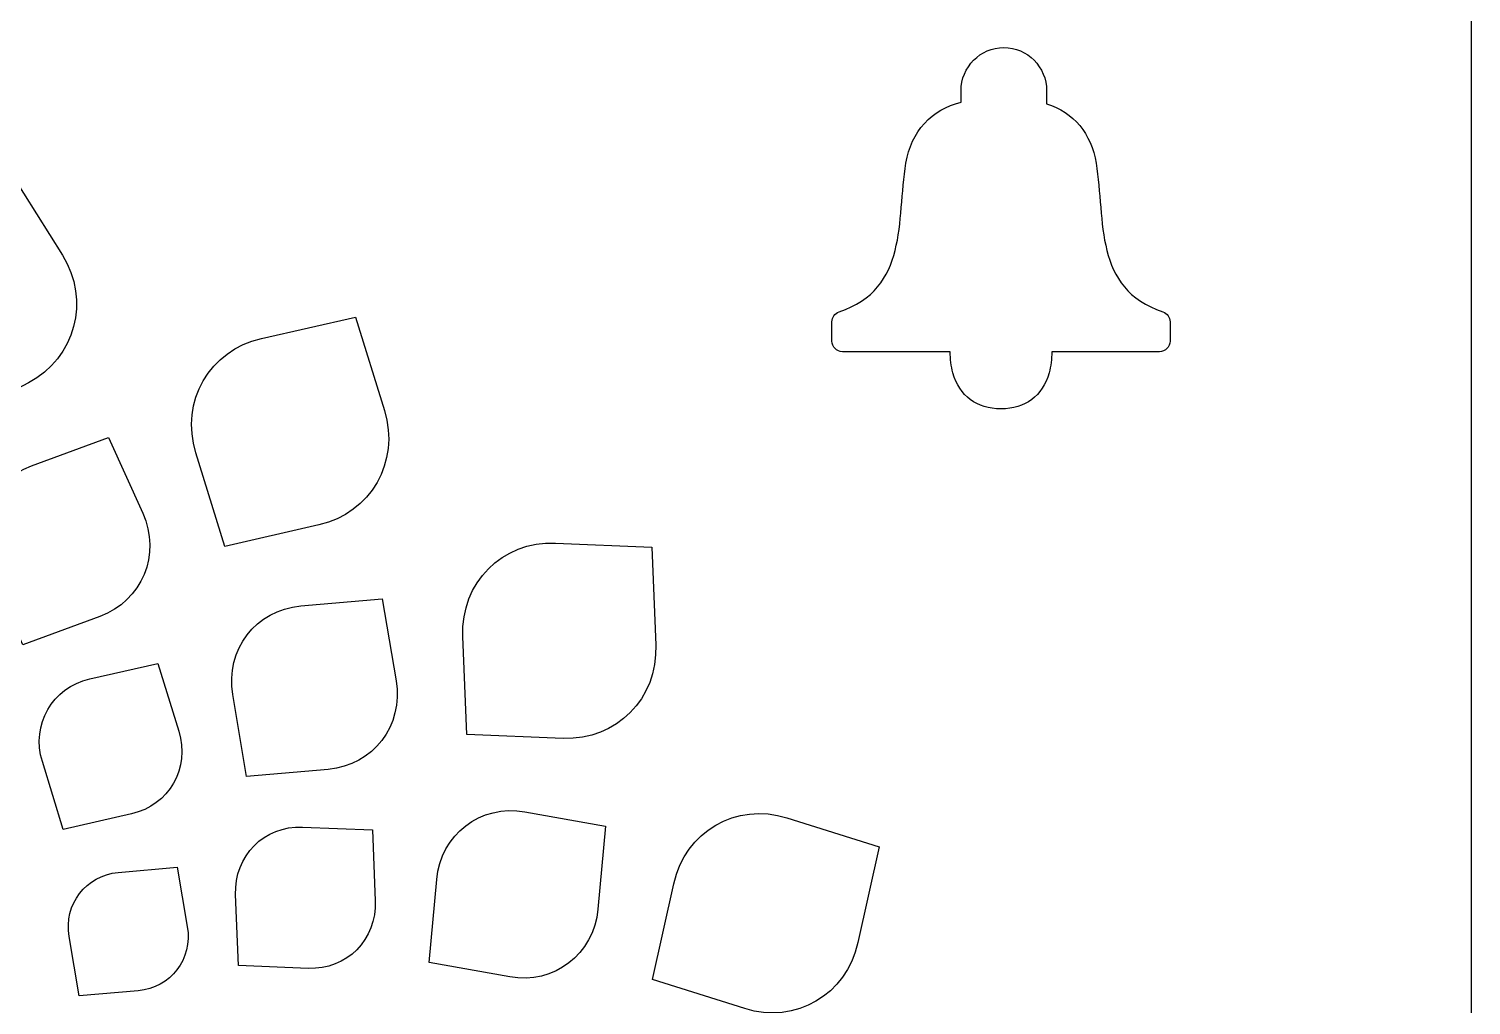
# Model space of a CAD drawing. Header units: millimetres. Extents: x -279 to 279, y -447 to 447.
# Drawn here: x 59.3 to 279.4, y 66.4 to 215.3 of the extents above; entities that cross this region are included whole.
import ezdxf

# ---------------------------------------------------------------- set-up
doc = ezdxf.new("R2010")
doc.units = ezdxf.units.MM
doc.header["$MEASUREMENT"] = 0
doc.layers.add('Layer 1', color=7, linetype='Continuous')

msp = doc.modelspace()

# ---------------------------------------------------------------- linework, layer by layer
at = {"layer": 'Layer 1', "color": 7}
for points, knots in [([(279.3833, 446.6396), (279.3833, 446.6396), (-279.4167, 446.6396), (-279.4167, 446.6396), (-279.4167, 446.6396), (-279.4167, -446.6464), (-279.4167, -446.6464), (-279.4167, -446.6464), (279.3833, -446.6464), (279.3833, -446.6464), (279.3833, -446.6464), (279.3833, 446.6396), (279.3833, 446.6396)], [0, 0, 0, 0, 0.25, 0.25, 0.25, 0.5, 0.5, 0.5, 0.75, 0.75, 0.75, 1, 1, 1, 1]), ([(201.5403, 204.1521), (197.0419, 203.1287), (193.9043, 199.6871), (193.1216, 194.8736), (191.6838, 186.0353), (193.5738, 175.7935), (182.9286, 172.179), (182.2683, 171.9529), (181.8427, 171.3552), (181.8427, 170.6504), (181.8427, 170.6504), (181.8427, 167.7148), (181.8427, 167.7148), (181.8427, 166.826), (182.5578, 166.1023), (183.4356, 166.1023), (183.4356, 166.1023), (199.8695, 166.1023), (199.8695, 166.1023), (199.8858, 164.996), (200.0348, 163.8511), (200.2959, 162.9057), (201.2885, 159.3005), (203.9372, 157.3891), (207.634, 157.3891), (211.3299, 157.3891), (213.9777, 159.3005), (214.971, 162.9057), (215.2323, 163.8511), (215.3821, 164.996), (215.3966, 166.1023), (215.3966, 166.1023), (231.8323, 166.1023), (231.8323, 166.1023), (232.7092, 166.1023), (233.4251, 166.826), (233.4251, 167.7148), (233.4251, 167.7148), (233.4251, 170.6504), (233.4251, 170.6504), (233.4251, 171.3552), (232.9995, 171.9529), (232.3393, 172.179), (221.6933, 175.7935), (223.5824, 186.0353), (222.1454, 194.8736), (221.415, 199.3668), (218.7141, 202.6201), (214.5977, 203.9045), (214.5977, 203.9045), (214.5977, 205.8964), (214.5977, 205.8964), (214.5977, 209.5324), (211.6622, 212.5005), (208.0689, 212.5005), (204.4749, 212.5005), (201.5403, 209.5324), (201.5403, 205.8964), (201.5403, 205.8964), (201.5403, 204.1521), (201.5403, 204.1521)], [0, 0, 0, 0, 0.05, 0.05, 0.05, 0.1, 0.1, 0.1, 0.15, 0.15, 0.15, 0.2, 0.2, 0.2, 0.25, 0.25, 0.25, 0.3, 0.3, 0.3, 0.35, 0.35, 0.35, 0.4, 0.4, 0.4, 0.45, 0.45, 0.45, 0.5, 0.5, 0.5, 0.55, 0.55, 0.55, 0.6, 0.6, 0.6, 0.65, 0.65, 0.65, 0.7, 0.7, 0.7, 0.75, 0.75, 0.75, 0.8, 0.8, 0.8, 0.85, 0.85, 0.85, 0.9, 0.9, 0.9, 0.95, 0.95, 0.95, 1, 1, 1, 1]), ([(64.3911, 180.8305), (64.3911, 180.8305), (56.483, 193.4614), (56.483, 193.4614), (56.483, 193.4614), (43.4349, 186.5439), (43.4349, 186.5439), (36.2576, 182.7408), (33.9211, 173.9821), (38.2413, 167.08), (38.2413, 167.08), (46.1494, 154.4473), (46.1494, 154.4473), (46.1494, 154.4473), (59.1984, 161.3648), (59.1984, 161.3648), (66.374, 165.168), (68.7113, 173.9285), (64.3911, 180.8305)], [0, 0, 0, 0, 0.16666667, 0.16666667, 0.16666667, 0.33333333, 0.33333333, 0.33333333, 0.5, 0.5, 0.5, 0.66666667, 0.66666667, 0.66666667, 0.83333333, 0.83333333, 0.83333333, 1, 1, 1, 1]), ([(113.5398, 157.1272), (113.5398, 157.1272), (109.1322, 171.4003), (109.1322, 171.4003), (109.1322, 171.4003), (94.7593, 168.1361), (94.7593, 168.1361), (86.853, 166.3394), (82.3555, 158.4913), (84.7628, 150.6923), (84.7628, 150.6923), (89.1695, 136.4201), (89.1695, 136.4201), (89.1695, 136.4201), (103.5433, 139.6844), (103.5433, 139.6844), (111.4487, 141.481), (115.9462, 149.3291), (113.5398, 157.1272)], [0, 0, 0, 0, 0.16666667, 0.16666667, 0.16666667, 0.33333333, 0.33333333, 0.33333333, 0.5, 0.5, 0.5, 0.66666667, 0.66666667, 0.66666667, 0.83333333, 0.83333333, 0.83333333, 1, 1, 1, 1]), ([(76.6485, 141.4956), (76.6485, 141.4956), (71.4158, 153.0269), (71.4158, 153.0269), (71.4158, 153.0269), (59.6691, 148.7084), (59.6691, 148.7084), (53.2079, 146.3329), (50.2607, 139.2355), (53.1187, 132.9359), (53.1187, 132.9359), (58.3514, 121.4065), (58.3514, 121.4065), (58.3514, 121.4065), (70.099, 125.7248), (70.099, 125.7248), (76.5603, 128.0995), (79.5075, 135.196), (76.6485, 141.4956)], [0, 0, 0, 0, 0.16666667, 0.16666667, 0.16666667, 0.33333333, 0.33333333, 0.33333333, 0.5, 0.5, 0.5, 0.66666667, 0.66666667, 0.66666667, 0.83333333, 0.83333333, 0.83333333, 1, 1, 1, 1]), ([(154.9476, 121.3646), (154.9476, 121.3646), (154.3433, 136.3038), (154.3433, 136.3038), (154.3433, 136.3038), (139.624, 136.9145), (139.624, 136.9145), (131.5288, 137.2498), (125.1765, 130.8467), (125.5064, 122.6842), (125.5064, 122.6842), (126.1116, 107.7432), (126.1116, 107.7432), (126.1116, 107.7432), (140.8309, 107.1334), (140.8309, 107.1334), (148.9261, 106.7971), (155.2794, 113.2013), (154.9476, 121.3646)], [0, 0, 0, 0, 0.16666667, 0.16666667, 0.16666667, 0.33333333, 0.33333333, 0.33333333, 0.5, 0.5, 0.5, 0.66666667, 0.66666667, 0.66666667, 0.83333333, 0.83333333, 0.83333333, 1, 1, 1, 1]), ([(115.3164, 115.9248), (115.3164, 115.9248), (113.2117, 128.4321), (113.2117, 128.4321), (113.2117, 128.4321), (100.759, 127.337), (100.759, 127.337), (93.9104, 126.7345), (89.2485, 120.6513), (90.3981, 113.8173), (90.3981, 113.8173), (92.5028, 101.3109), (92.5028, 101.3109), (92.5028, 101.3109), (104.9546, 102.406), (104.9546, 102.406), (111.8032, 103.0085), (116.466, 109.0908), (115.3164, 115.9248)], [0, 0, 0, 0, 0.16666667, 0.16666667, 0.16666667, 0.33333333, 0.33333333, 0.33333333, 0.5, 0.5, 0.5, 0.66666667, 0.66666667, 0.66666667, 0.83333333, 0.83333333, 0.83333333, 1, 1, 1, 1]), ([(82.1729, 108.2411), (82.1729, 108.2411), (78.9822, 118.5702), (78.9822, 118.5702), (78.9822, 118.5702), (68.5795, 116.2074), (68.5795, 116.2074), (62.858, 114.9087), (59.6019, 109.228), (61.344, 103.5837), (61.344, 103.5837), (64.5346, 93.2538), (64.5346, 93.2538), (64.5346, 93.2538), (74.9373, 95.6175), (74.9373, 95.6175), (80.6588, 96.9162), (83.915, 102.5969), (82.1729, 108.2411)], [0, 0, 0, 0, 0.16666667, 0.16666667, 0.16666667, 0.33333333, 0.33333333, 0.33333333, 0.5, 0.5, 0.5, 0.66666667, 0.66666667, 0.66666667, 0.83333333, 0.83333333, 0.83333333, 1, 1, 1, 1]), ([(146.1235, 81.0991), (146.1235, 81.0991), (147.2904, 93.7319), (147.2904, 93.7319), (147.2904, 93.7319), (134.982, 95.9337), (134.982, 95.9337), (128.2126, 97.146), (122.1531, 92.4905), (121.5159, 85.5893), (121.5159, 85.5893), (120.3482, 72.9584), (120.3482, 72.9584), (120.3482, 72.9584), (132.6565, 70.7546), (132.6565, 70.7546), (139.4259, 69.5442), (145.4856, 74.1988), (146.1235, 81.0991)], [0, 0, 0, 0, 0.16666667, 0.16666667, 0.16666667, 0.33333333, 0.33333333, 0.33333333, 0.5, 0.5, 0.5, 0.66666667, 0.66666667, 0.66666667, 0.83333333, 0.83333333, 0.83333333, 1, 1, 1, 1]), ([(185.7974, 75.9764), (185.7974, 75.9764), (189.0354, 90.5675), (189.0354, 90.5675), (189.0354, 90.5675), (174.9741, 95.0087), (174.9741, 95.0087), (167.2396, 97.4541), (159.4651, 92.9312), (157.6966, 84.9622), (157.6966, 84.9622), (154.4586, 70.3702), (154.4586, 70.3702), (154.4586, 70.3702), (168.5201, 65.9282), (168.5201, 65.9282), (176.2536, 63.4836), (184.0281, 68.0065), (185.7974, 75.9764)], [0, 0, 0, 0, 0.16666667, 0.16666667, 0.16666667, 0.33333333, 0.33333333, 0.33333333, 0.5, 0.5, 0.5, 0.66666667, 0.66666667, 0.66666667, 0.83333333, 0.83333333, 0.83333333, 1, 1, 1, 1]), ([(112.143, 82.3559), (112.143, 82.3559), (111.705, 93.1693), (111.705, 93.1693), (111.705, 93.1693), (101.0525, 93.6109), (101.0525, 93.6109), (95.1927, 93.8536), (90.5944, 89.2198), (90.8344, 83.311), (90.8344, 83.311), (91.2715, 72.4976), (91.2715, 72.4976), (91.2715, 72.4976), (101.9249, 72.0569), (101.9249, 72.0569), (107.7846, 71.8142), (112.3829, 76.449), (112.143, 82.3559)], [0, 0, 0, 0, 0.16666667, 0.16666667, 0.16666667, 0.33333333, 0.33333333, 0.33333333, 0.5, 0.5, 0.5, 0.66666667, 0.66666667, 0.66666667, 0.83333333, 0.83333333, 0.83333333, 1, 1, 1, 1]), ([(83.4588, 78.4182), (83.4588, 78.4182), (81.9347, 87.4722), (81.9347, 87.4722), (81.9347, 87.4722), (72.9226, 86.678), (72.9226, 86.678), (67.9661, 86.2427), (64.591, 81.8398), (65.4234, 76.8942), (65.4234, 76.8942), (66.9465, 67.842), (66.9465, 67.842), (66.9465, 67.842), (75.9588, 68.6345), (75.9588, 68.6345), (80.9151, 69.0697), (84.2902, 73.4736), (83.4588, 78.4182)], [0, 0, 0, 0, 0.16666667, 0.16666667, 0.16666667, 0.33333333, 0.33333333, 0.33333333, 0.5, 0.5, 0.5, 0.66666667, 0.66666667, 0.66666667, 0.83333333, 0.83333333, 0.83333333, 1, 1, 1, 1])]:
    msp.add_open_spline(points, degree=3, knots=knots, dxfattribs=at)

doc.saveas('drawing.dxf')
